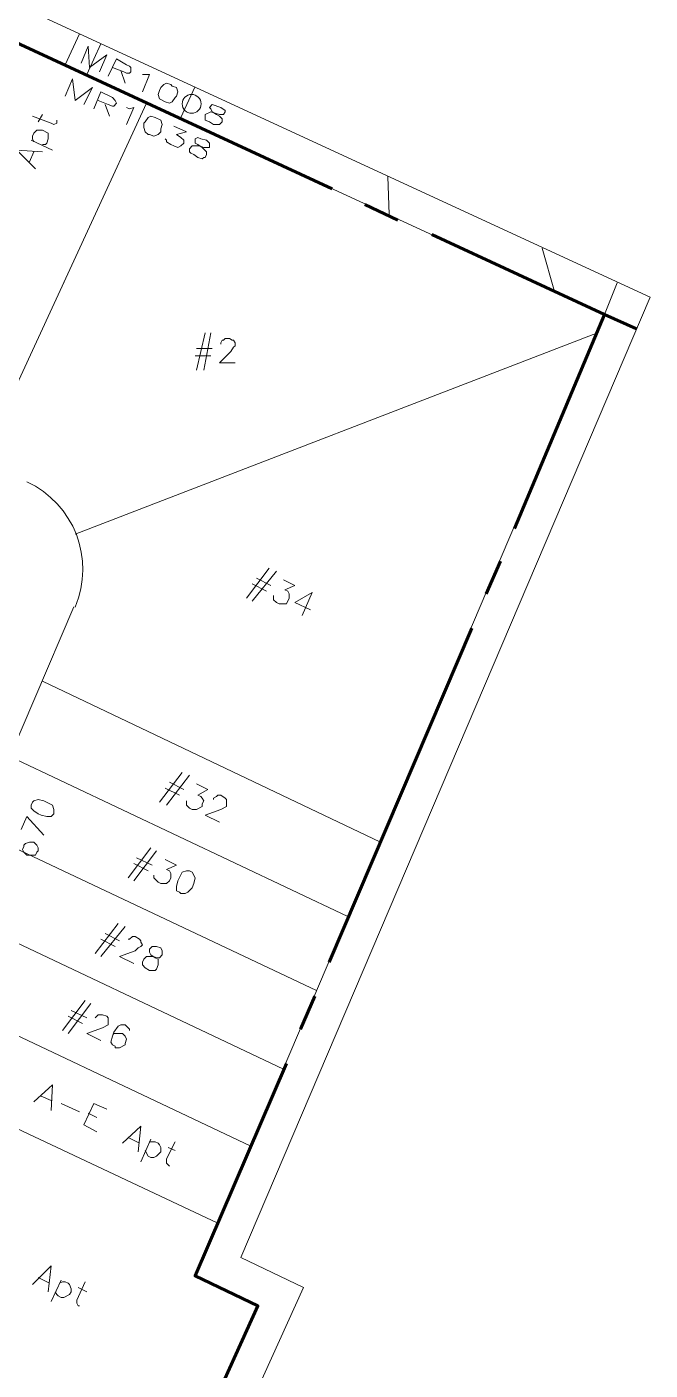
# Model space of a CAD drawing. Header units: millimetres. Extents: x 3.6 to 37.8, y 0.6 to 28.7.
# Drawn here: x 28.053 to 29.876, y 12.12 to 16.046 of the extents above; entities that cross this region are included whole.
import ezdxf

# ---------------------------------------------------------------- set-up
doc = ezdxf.new("R2010")
doc.units = ezdxf.units.MM
for name, color, linetype in [('PDF_0', 7, 'Continuous'), ('PDF_S45$BOUNDARY-NODE', 3, 'Continuous'), ('PDF_S45$pole', 7, 'Continuous')]:
    doc.layers.add(name, color=color, linetype=linetype)
for name, color, linetype, true_color in [('PDF_S45$Actives-NodeReceiver', 104, 'Continuous', 0x009525), ('PDF_S45$LOTS', 254, 'Continuous', 0xdcdcdc), ('PDF_S45$ROAD', 8, 'Continuous', 0x808080), ('PDF_S45$SDU', 157, 'Continuous', 0x396472)]:
    doc.layers.add(name, color=color, linetype=linetype, true_color=true_color)

msp = doc.modelspace()

# ---------------------------------------------------------------- linework, layer by layer
at = {"layer": 'PDF_0', "lineweight": 9}
msp.add_lwpolyline([(24.8509, 18.7793), (24.6007, 18.2164), (26.623, 17.2907), (26.8649, 17.3866), (27.5946, 17.0613), (27.3194, 16.4359), (29.8755, 15.2558), (28.6788, 12.4495), (28.8622, 12.3619), (26.7064, 7.6042), (26.9024, 7.5124), (26.4646, 6.5575), (26.0059, 6.7702), (23.7125, 1.8123), (22.6951, 2.2751), (22.5241, 2.3377), (17.0491, 4.8479), (16.728, 4.7562), (15.4145, 5.3691)], dxfattribs=at)
at = {"layer": 'PDF_S45$Actives-NodeReceiver', "lineweight": 18}
for points in [[(28.2118, 15.9396), (28.2326, 15.9897), (28.2368, 15.9271), (28.2868, 15.9647), (28.266, 15.9146)], [(28.291, 15.9021), (28.316, 15.9522), (28.3452, 15.9355), (28.3535, 15.9313), (28.3577, 15.9271), (28.3577, 15.9146), (28.3535, 15.9105), (28.3452, 15.9105), (28.3368, 15.9146), (28.3035, 15.9271)], [(28.341, 15.8813), (28.3285, 15.9188)], [(28.3911, 15.9063), (28.4119, 15.9063), (28.3911, 15.8563)], [(28.1659, 15.8437), (28.1867, 15.8938), (28.1951, 15.8312), (28.2451, 15.8688), (28.2201, 15.8187)], [(28.2493, 15.8062), (28.2701, 15.8563), (28.3035, 15.8396), (28.3118, 15.8312), (28.316, 15.8229), (28.3077, 15.8146), (28.3035, 15.8146), (28.291, 15.8187), (28.2618, 15.8312)], [(28.2951, 15.7854), (28.2826, 15.8187)], [(28.3452, 15.8104), (28.3535, 15.8062), (28.366, 15.8104), (28.3452, 15.7603)], [(28.4828, 15.7562), (28.5203, 15.7395), (28.4911, 15.7312), (28.5036, 15.7228), (28.512, 15.7145), (28.512, 15.7061), (28.5036, 15.6978), (28.4953, 15.6936), (28.4828, 15.6978), (28.4745, 15.702), (28.4619, 15.7103), (28.4619, 15.7145), (28.4578, 15.7186)]]:
    msp.add_lwpolyline(points, dxfattribs=at)
for points in [[(28.4745, 15.8771), (28.4786, 15.8729), (28.4911, 15.8688), (28.4953, 15.8563), (28.4911, 15.8437), (28.487, 15.8396), (28.4786, 15.8271), (28.4703, 15.8229), (28.4578, 15.8271), (28.4411, 15.8354), (28.4369, 15.8479), (28.4411, 15.8604), (28.4453, 15.8688), (28.4536, 15.8771), (28.4619, 15.8813)], [(28.4286, 15.7812), (28.4453, 15.7729), (28.4494, 15.7603), (28.4453, 15.7478), (28.4453, 15.7395), (28.4369, 15.7312), (28.4244, 15.727), (28.4119, 15.7312), (28.4077, 15.7312), (28.3994, 15.7395), (28.3952, 15.752), (28.3952, 15.7645), (28.3994, 15.7687), (28.4077, 15.7812), (28.4161, 15.7854)], [(28.5954, 15.8187), (28.6204, 15.8104), (28.6329, 15.802), (28.6329, 15.7979), (28.6287, 15.7895), (28.6162, 15.7895), (28.5912, 15.7979), (28.5745, 15.7895), (28.5745, 15.7729), (28.587, 15.7687), (28.5995, 15.7603), (28.6162, 15.7603), (28.6246, 15.7687), (28.6246, 15.777), (28.6162, 15.7854), (28.6079, 15.7895), (28.5954, 15.7979), (28.5912, 15.8062), (28.587, 15.8104)], [(28.562, 15.7186), (28.5787, 15.7145), (28.587, 15.7061), (28.587, 15.6936), (28.5704, 15.6936), (28.5578, 15.6978), (28.537, 15.6978), (28.5287, 15.6895), (28.5287, 15.6811), (28.5328, 15.677), (28.5412, 15.6728), (28.5537, 15.6644), (28.5662, 15.6603), (28.5704, 15.6644), (28.5745, 15.6644), (28.5787, 15.6728), (28.5787, 15.6811), (28.5662, 15.6936), (28.5537, 15.702), (28.5453, 15.7061), (28.5453, 15.7186), (28.5537, 15.7228)]]:
    msp.add_lwpolyline(points, close=True, dxfattribs=at)
msp.add_circle((28.5352, 15.821), 0.0276, dxfattribs=at)
at = {"layer": 'PDF_S45$BOUNDARY-NODE', "lineweight": 60}
for points in [[(28.9456, 15.5727), (27.9824, 16.0189)], [(29.1375, 15.481), (29.0415, 15.5268)], [(29.2375, 15.4393), (29.7421, 15.2058), (29.4794, 14.5803)], [(29.8356, 15.1635), (29.7421, 15.2058)], [(29.4377, 14.4844), (29.396, 14.3885)], [(29.3543, 14.2884), (28.9373, 13.3127)], [(28.8956, 13.2126), (28.8539, 13.1167)], [(28.8122, 13.0166), (28.5453, 12.3953), (28.7288, 12.3077), (28.2868, 11.332)]]:
    msp.add_lwpolyline(points, dxfattribs=at)
at = {"layer": 'PDF_S45$LOTS', "lineweight": 0}
for points in [[(27.186, 16.3858), (29.7421, 15.2058), (29.7794, 15.2983)], [(28.5036, 15.7812), (28.5443, 15.8695)], [(27.9199, 14.7763), (28.4036, 15.8229)], [(29.1124, 15.4976), (29.109, 15.6083)], [(29.5961, 15.2725), (29.5603, 15.3996)], [(28.5453, 12.3953), (29.7421, 15.2058)], [(29.7212, 15.1516), (28.1951, 14.5636)], [(28.0992, 14.1341), (29.0874, 13.6629)], [(28.0033, 13.9131), (28.9915, 13.4461)], [(27.9115, 13.6963), (28.8998, 13.2293)], [(27.8156, 13.4669), (28.8039, 12.9999)], [(27.7197, 13.2418), (28.708, 12.7747)], [(27.6196, 13.0166), (28.6121, 12.5496)], [(26.5688, 7.55), (28.7288, 12.3077)]]:
    msp.add_lwpolyline(points, dxfattribs=at)
at = {"layer": 'PDF_S45$pole', "lineweight": 0}
for points in [[(28.0658, 13.7713), (28.07, 13.7797), (28.0741, 13.7838), (28.0867, 13.788), (28.1033, 13.7838), (28.1284, 13.7713), (28.1325, 13.7588), (28.1325, 13.7463), (28.1242, 13.738), (28.1117, 13.738), (28.095, 13.7421), (28.0867, 13.7463), (28.0741, 13.7547), (28.0658, 13.763)], [(28.045, 13.6337), (28.0408, 13.6421), (28.045, 13.6504), (28.045, 13.6546), (28.0491, 13.6588), (28.0616, 13.6629), (28.0741, 13.6629), (28.0825, 13.6546), (28.0867, 13.6462), (28.0867, 13.6379), (28.0825, 13.6337), (28.0783, 13.6254), (28.0533, 13.6254)]]:
    msp.add_lwpolyline(points, close=True, dxfattribs=at)
msp.add_lwpolyline([(28.0366, 13.7005), (28.0533, 13.738), (28.1033, 13.6838)], dxfattribs=at)
at = {"layer": 'PDF_S45$ROAD', "lineweight": 0}
for points in [[(28.1659, 15.9355), (28.2075, 16.0252)], [(28.2284, 15.9063), (28.2702, 15.9962)], [(27.6196, 13.0166), (28.1909, 14.3509)]]:
    msp.add_lwpolyline(points, dxfattribs=at)
msp.add_arc((27.9355, 14.4609), 0.2815, 336.8848, 65.1819, dxfattribs=at)
at = {"layer": 'PDF_S45$SDU', "lineweight": 0}
for points in [[(28.1409, 15.7729), (28.1409, 15.7645), (28.1325, 15.7603), (28.1242, 15.7645), (28.07, 15.7854)], [(28.0992, 15.7895), (28.0867, 15.7687)], [(28.0741, 15.7103), (28.07, 15.7186), (28.07, 15.727), (28.0741, 15.7353), (28.0825, 15.7437), (28.0992, 15.7437), (28.1158, 15.7353), (28.1158, 15.7186), (28.1117, 15.7061), (28.1075, 15.702), (28.0992, 15.702)], [(28.1284, 15.6853), (28.0658, 15.7145)], [(28.0783, 15.6311), (28.0241, 15.6853), (28.0992, 15.6811)], [(28.0741, 15.6811), (28.0616, 15.6519)], [(28.5495, 15.0431), (28.5745, 15.1516)], [(28.5704, 15.0431), (28.5912, 15.1516)], [(28.6204, 15.1182), (28.6204, 15.1224), (28.6246, 15.1307), (28.6287, 15.1307), (28.6329, 15.1349), (28.6454, 15.1349), (28.6538, 15.1307), (28.6579, 15.1307), (28.6621, 15.1224), (28.6621, 15.114), (28.6579, 15.1099), (28.6496, 15.0973), (28.6162, 15.064), (28.6621, 15.064)], [(28.5912, 15.0848), (28.5453, 15.0848)], [(28.5954, 15.1057), (28.5495, 15.1057)], [(28.6955, 14.376), (28.7622, 14.4635)], [(28.7121, 14.3676), (28.783, 14.4552)], [(28.7538, 14.3968), (28.7121, 14.4177)], [(28.7663, 14.4135), (28.7246, 14.4343)], [(28.8039, 14.4302), (28.8372, 14.4135), (28.808, 14.401), (28.8164, 14.3968), (28.8205, 14.3885), (28.8205, 14.376), (28.8122, 14.3593), (28.7914, 14.3593), (28.783, 14.3635), (28.7747, 14.3718), (28.7747, 14.3843)], [(28.8831, 14.3426), (28.8372, 14.3635), (28.8873, 14.3926), (28.8581, 14.3259)], [(28.4411, 13.7797), (28.5078, 13.8672)], [(28.4619, 13.7713), (28.5287, 13.8589)], [(28.4995, 13.8005), (28.4578, 13.8214)], [(28.512, 13.8172), (28.4703, 13.8381)], [(28.5495, 13.8339), (28.5829, 13.8172), (28.5537, 13.8005), (28.562, 13.7964), (28.5662, 13.7922), (28.5704, 13.7838), (28.5662, 13.7755), (28.5662, 13.7672), (28.5495, 13.7588), (28.537, 13.7588), (28.5287, 13.763), (28.5203, 13.7713), (28.5203, 13.7838)], [(28.5995, 13.788), (28.5995, 13.7922), (28.6079, 13.7964), (28.6121, 13.8005), (28.6204, 13.8005), (28.6329, 13.7922), (28.6371, 13.788), (28.6371, 13.7672), (28.6204, 13.7588), (28.5745, 13.7421), (28.6162, 13.7213)], [(28.3494, 13.5587), (28.4161, 13.6462)], [(28.366, 13.5503), (28.4328, 13.6379)], [(28.4077, 13.5795), (28.366, 13.6004)], [(28.4202, 13.5962), (28.3744, 13.6171)], [(28.4578, 13.6129), (28.4911, 13.5962), (28.4619, 13.5837), (28.4703, 13.5795), (28.4745, 13.5712), (28.4745, 13.5587), (28.4703, 13.5503), (28.4619, 13.542), (28.4453, 13.542), (28.4369, 13.5462), (28.4244, 13.5587), (28.4244, 13.567)], [(28.2535, 13.3377), (28.3202, 13.4252)], [(28.2701, 13.3293), (28.341, 13.4169)], [(28.3243, 13.3752), (28.2826, 13.3961)], [(28.366, 13.3085), (28.3243, 13.3293), (28.3702, 13.346), (28.3785, 13.3544), (28.3869, 13.3585), (28.3911, 13.3627), (28.3869, 13.371), (28.3869, 13.3752), (28.3827, 13.3794), (28.3702, 13.3877), (28.3619, 13.3877), (28.3535, 13.3794), (28.3494, 13.3794)], [(28.3118, 13.3585), (28.2701, 13.3794)], [(28.1575, 13.1125), (28.2243, 13.2001)], [(28.1742, 13.1042), (28.2409, 13.1917)], [(28.2159, 13.1334), (28.1742, 13.1542)], [(28.2284, 13.15), (28.1826, 13.1709)], [(28.2535, 13.15), (28.2618, 13.1584), (28.2743, 13.1584), (28.2868, 13.1542), (28.291, 13.15), (28.291, 13.1292), (28.2743, 13.1208), (28.2284, 13.1042), (28.2701, 13.0833)], [(28.3035, 13.0958), (28.3077, 13.1083), (28.3202, 13.125), (28.3285, 13.1292), (28.341, 13.1292), (28.3535, 13.1167), (28.3535, 13.1125)], [(28.0741, 12.904), (28.1284, 12.9541), (28.1242, 12.879)], [(28.1242, 12.9082), (28.095, 12.9207)], [(28.2076, 12.8748), (28.1534, 12.8998)], [(28.2576, 12.8164), (28.2201, 12.8373), (28.2493, 12.8998), (28.2868, 12.8832)], [(28.2576, 12.8581), (28.2326, 12.8707)], [(28.3327, 12.7831), (28.3869, 12.8331), (28.3785, 12.7581)], [(28.3827, 12.7831), (28.3494, 12.7998)], [(28.3869, 12.7289), (28.4161, 12.7956)], [(28.4119, 12.7873), (28.4286, 12.7873), (28.4369, 12.7831), (28.4411, 12.7789), (28.4453, 12.7706), (28.4453, 12.7581), (28.4328, 12.7456), (28.4244, 12.7414), (28.4161, 12.7414), (28.4077, 12.7456), (28.3994, 12.7622)], [(28.4703, 12.7164), (28.4619, 12.7247), (28.4619, 12.7372), (28.487, 12.7873)], [(28.487, 12.7622), (28.4661, 12.7706)], [(28.07, 12.3703), (28.1242, 12.4245), (28.1158, 12.3494)], [(28.12, 12.3744), (28.0867, 12.3911)], [(28.1242, 12.3202), (28.1534, 12.3828)], [(28.1492, 12.3744), (28.1575, 12.3786), (28.1659, 12.3786), (28.1742, 12.3744), (28.1784, 12.3703), (28.1826, 12.3578), (28.1826, 12.3494), (28.1784, 12.3411), (28.1617, 12.3327), (28.1534, 12.3327), (28.145, 12.3369), (28.1409, 12.3411), (28.1367, 12.3494)], [(28.2076, 12.3077), (28.2034, 12.3077), (28.1992, 12.3161), (28.1992, 12.3244), (28.2243, 12.3786)], [(28.2284, 12.3494), (28.2034, 12.3619)]]:
    msp.add_lwpolyline(points, dxfattribs=at)
for points in [[(28.5287, 13.5795), (28.537, 13.5754), (28.5453, 13.5587), (28.5412, 13.542), (28.537, 13.5295), (28.5245, 13.517), (28.5162, 13.5128), (28.5036, 13.5128), (28.4995, 13.517), (28.4911, 13.5211), (28.4911, 13.5337), (28.4953, 13.5503), (28.5078, 13.5754), (28.5203, 13.5795)], [(28.4328, 13.3585), (28.4453, 13.3544), (28.4494, 13.346), (28.4494, 13.3335), (28.4411, 13.3252), (28.4369, 13.3252), (28.4202, 13.3293), (28.4036, 13.3293), (28.3952, 13.321), (28.3911, 13.3127), (28.3911, 13.3043), (28.3994, 13.296), (28.4119, 13.2876), (28.4286, 13.2876), (28.4328, 13.2918), (28.4369, 13.3043), (28.4369, 13.321), (28.4286, 13.3252), (28.4161, 13.3335), (28.4119, 13.3418), (28.4119, 13.3502), (28.4202, 13.3585)], [(28.3077, 13.1042), (28.3327, 13.1042), (28.341, 13.0958), (28.3452, 13.0875), (28.341, 13.075), (28.341, 13.0708), (28.3243, 13.0625), (28.3118, 13.0625), (28.3118, 13.0666), (28.3035, 13.0708), (28.2993, 13.0791), (28.3035, 13.0958)]]:
    msp.add_lwpolyline(points, close=True, dxfattribs=at)

doc.saveas('drawing.dxf')
